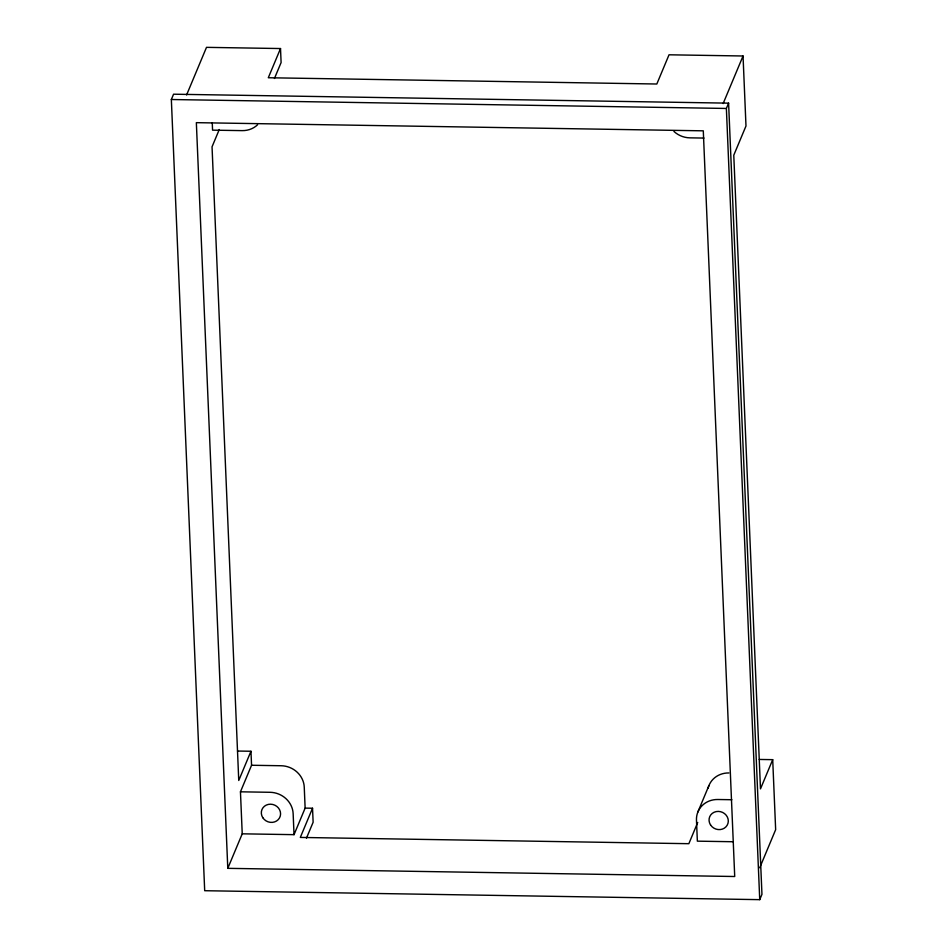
<?xml version="1.0" encoding="UTF-8"?>
<svg xmlns="http://www.w3.org/2000/svg" width="947" height="947" viewBox="0 0 947 947"><rect width="100%" height="100%" fill="white"/><g stroke="black" fill="none" stroke-linecap="round" stroke-linejoin="round"><path stroke-width="1.42" d="M171.348 99.518L173.561 94.203L728.598 103.152L761.956 894.335L759.731 899.65L204.694 890.713L171.348 99.518L726.373 108.455L728.598 103.152M186.595 94.949L206.505 47.35L280.513 48.546L281.105 62.549L274.441 78.471M219.266 129.55L212.045 146.809L238.751 780.47L250.967 751.255L237.519 751.042M280.513 48.546L268.297 77.749L656.816 84.011L669.032 54.796L743.04 55.991L745.987 126.01L733.771 155.213L760.488 788.875L772.705 759.66L759.245 759.447M227.789 868.34L196.349 122.66L703.29 130.828L734.718 876.508L227.789 868.34L242.231 833.822L240.455 791.81L251.559 765.259L250.967 751.255M242.231 833.822L294.032 834.662L305.135 808.111L304.247 787.099A22.468 20.739 22.7 0 0 281.164 765.744L251.559 765.259M305.135 808.111L312.534 808.229L300.317 837.432L688.848 843.694L697.726 822.446M306.461 838.166L313.126 822.233L312.534 808.229M723.129 103.59L743.04 55.991M697.821 812.135L708.924 785.584M759.731 867.76L775.652 829.679L772.705 759.66M703.988 138.073L689.889 137.848A22.468 20.739 22.7 0 1 673.933 131.432M240.455 791.81L270.061 792.296A22.468 20.739 22.7 0 1 293.144 813.651L294.032 834.662M731.889 799.73L717.79 799.505A22.468 20.739 22.7 0 0 696.471 820.149L697.359 841.161L733.333 841.741M726.373 108.455L759.731 899.65M212.258 122.909L212.566 130.153L242.16 130.627A22.468 20.739 22.7 0 0 257.608 124.732M708.107 788.176A22.468 20.739 22.7 0 1 728.894 772.953M710.534 824.92A9.73 8.985 22.7 0 0 727.201 825.192A9.73 8.985 22.7 0 0 718.288 811.401A9.73 8.985 22.7 0 0 710.534 824.92M262.804 817.711A9.73 8.985 22.7 0 0 279.472 817.983A9.73 8.985 22.7 0 0 270.558 804.192A9.73 8.985 22.7 0 0 262.804 817.711"/></g></svg>
